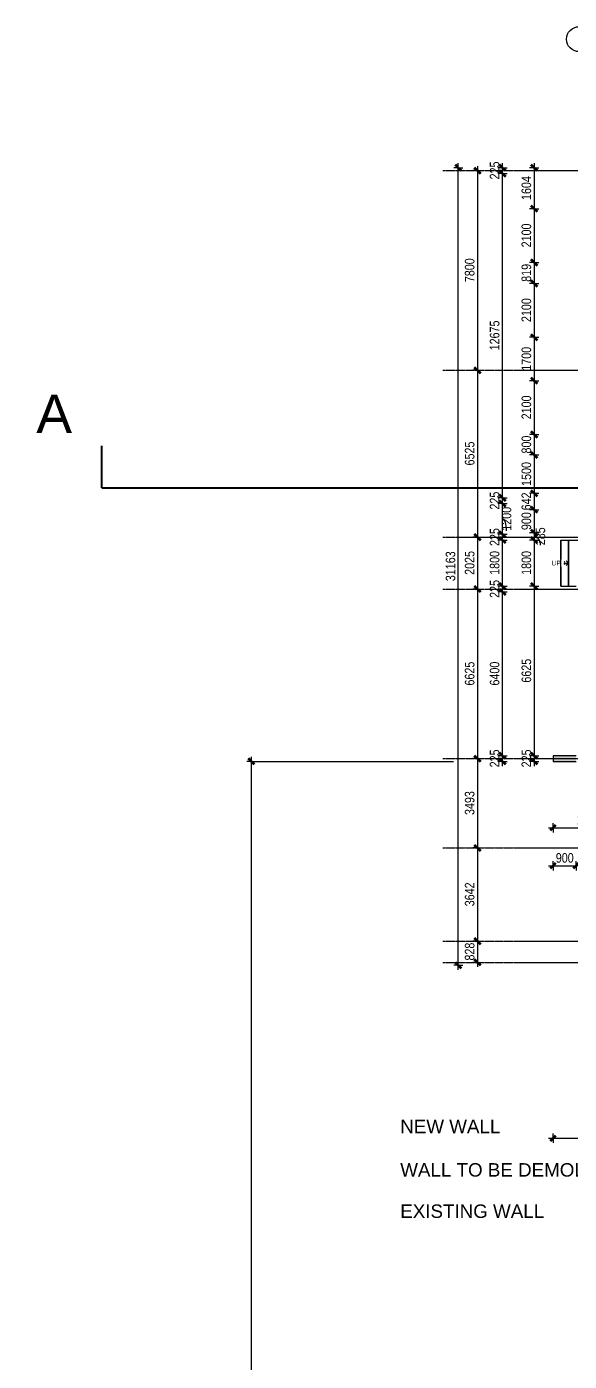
# Model space of a CAD drawing. Header units: millimetres. Extents: x -35190 to 411743, y -233114 to 23872.
# Drawn here: x -32299 to -11092, y -32306 to 19846 of the extents above; entities that cross this region are included whole.
import ezdxf

# ---------------------------------------------------------------- set-up
doc = ezdxf.new("R2010")
doc.units = ezdxf.units.MM
doc.linetypes.add('Grid Line', pattern=[22.225, 12.7, -3.175, 3.175, -3.175])
doc.linetypes.add('Overhead', pattern=[3.96875, 2.38125, -1.5875])
for name, color, linetype, lineweight in [('A-ANNO-DIMS', 211, 'Continuous', 9), ('A-ANNO-DIMS-75', 211, 'Continuous', 9), ('A-DETL-GENF', 92, 'Continuous', 18), ('A-DETL-THIN', 151, 'Continuous', 18), ('G-ANNO-TEXT', 231, 'Continuous', 9), ('S-GRID', 1, 'Continuous', 9), ('S-GRID-IDEN', 1, 'Continuous', 9), ('S-STRS', 31, 'Continuous', 18), ('S-STRS-ANNO', 31, 'Continuous', 18), ('S-STRS-IDEN', 31, 'Continuous', 18)]:
    doc.layers.add(name, color=color, linetype=linetype, lineweight=lineweight)
doc.styles.add('Arial', font='arial.ttf', dxfattribs={"height": 187.5})
doc.styles.add('Arial_1', font='arial.ttf', dxfattribs={"height": 150})
doc.styles.add('Arial_3', font='arial.ttf', dxfattribs={"width": 0.8, "height": 375})
doc.styles.add('Arial_4', font='arial.ttf', dxfattribs={"height": 1500})
doc.styles.add('Arial_6', font='arial.ttf', dxfattribs={"height": 525})
doc.dimstyles.new('main_4_5mm', dxfattribs={"dimscale": 304.8, "dimtxt": 382.597275, "dimasz": 0.738189, "dimexe": 0.590551, "dimexo": 0.0625, "dimgap": 0.024606, "dimtad": 1, "dimdec": 0, "dimzin": 0, "dimdsep": 46, "dimtxsty": 'Arial_3', "dimblk1": 'OBLIQUE', "dimblk2": 'OBLIQUE', "dimsah": 1, "dimcen": 0.09, "dimdle": 0.590551, "dimazin": 0, "dimtfac": 1, "dimtdec": 4, "dimtix": 1, "dimtmove": 0, "dimatfit": 3, "dimfxl": 0.590551, "dimfxlon": 1, "dimtvp": 1, "dimtolj": 1, "dimtzin": 0, "dimarcsym": 2})
doc.dimstyles.new('main_4_5mm_1', dxfattribs={"dimscale": 304.8, "dimtxt": 382.597275, "dimasz": 0.738189, "dimexe": 0.590551, "dimexo": 0.0625, "dimgap": 0.024606, "dimtad": 1, "dimdec": 0, "dimzin": 0, "dimdsep": 46, "dimtxsty": 'Arial_3', "dimblk1": 'OBLIQUE', "dimblk2": 'OBLIQUE', "dimsah": 1, "dimcen": 0.09, "dimdle": 0.590551, "dimazin": 0, "dimtfac": 1, "dimtdec": 4, "dimtix": 1, "dimtmove": 1, "dimatfit": 3, "dimfxl": 0.590551, "dimfxlon": 1, "dimtvp": 1, "dimtolj": 1, "dimtzin": 0, "dimarcsym": 2})
doc.dimstyles.new('main_4_5mm_2', dxfattribs={"dimscale": 304.8, "dimtxt": 382.597275, "dimasz": 0.738189, "dimexe": 0.590551, "dimexo": 0.0625, "dimgap": 0.024606, "dimtad": 1, "dimdec": 0, "dimzin": 0, "dimdsep": 46, "dimtxsty": 'Arial_3', "dimblk1": 'OBLIQUE', "dimblk2": 'OBLIQUE', "dimsah": 1, "dimcen": 0.09, "dimdle": 0.590551, "dimazin": 0, "dimtfac": 1, "dimtdec": 4, "dimtix": 1, "dimtmove": 0, "dimatfit": 3, "dimfxl": 0.590551, "dimfxlon": 1, "dimtvp": 1, "dimtolj": 1, "dimtzin": 0, "dimarcsym": 2})

# ---------------------------------------------------------------- blocks, each defined once
blk = doc.blocks.new('Grid - M_Grid Head - Circle-24584-GROUND FLOOR')
at = {"layer": 'S-GRID-IDEN'}
blk.add_circle((0, 0), 6.5, dxfattribs=at)
blk = doc.blocks.new('DIMBLOCK1-GROUND FLOOR')
at = {"layer": 'A-ANNO-DIMS-75', "transparency": 16777216}
for p, q in [((-23518, -8865), (-23698, -8865)), ((-23518, -65605), (-23518, -8685)), ((-23518, -8865), (-15619, -8865)), ((-23518, -65425), (-23698, -65425)), ((-23518, -65425), (-23338, -65425))]:
    blk.add_line(p, q, dxfattribs=at)
at = {"layer": 'A-ANNO-DIMS-75', "lineweight": 35, "transparency": 16777216}
for p, q in [((-23518, -8865), (-23631, -8753)), ((-23518, -8865), (-23406, -8978)), ((-23518, -65425), (-23631, -65313)), ((-23518, -65425), (-23406, -65538))]:
    blk.add_line(p, q, dxfattribs=at)
at = {"layer": 'A-ANNO-DIMS-75', "color": 0, "transparency": 16777216, "insert": (-24012, -37719), "char_height": 375, "width": 1377.35, "attachment_point": 1, "rotation": 90, "line_spacing_factor": 0.941778, "style": 'Arial_3'}
blk.add_mtext('56560', dxfattribs=at)
blk = doc.blocks.new('_Oblique')
at = {"color": 0, "linetype": 'ByBlock', "lineweight": -2}
blk.add_line((-0.5, -0.5), (0.5, 0.5), dxfattribs=at)
blk = doc.blocks.new('DIMBLOCK317-GROUND FLOOR')
at = {"layer": 'A-ANNO-DIMS-75', "transparency": 16777216}
for p, q in [((-12464, 14335), (-12644, 14335)), ((-12464, 14515), (-12464, 12731)), ((-12464, 14335), (-12284, 14335)), ((-12464, 12731), (-12644, 12731)), ((-12464, 12731), (-12284, 12731))]:
    blk.add_line(p, q, dxfattribs=at)
at = {"layer": 'A-ANNO-DIMS-75', "lineweight": 35, "transparency": 16777216}
for p, q in [((-12464, 14335), (-12577, 14447)), ((-12464, 14335), (-12352, 14222)), ((-12464, 12731), (-12577, 12843)), ((-12464, 12731), (-12352, 12618))]:
    blk.add_line(p, q, dxfattribs=at)
at = {"layer": 'A-ANNO-DIMS-75', "color": 0, "transparency": 16777216, "insert": (-12959, 13074), "char_height": 375, "width": 1101.88, "attachment_point": 1, "rotation": 90, "line_spacing_factor": 0.941778, "style": 'Arial_3'}
blk.add_mtext('1604', dxfattribs=at)
blk = doc.blocks.new('DIMBLOCK318-GROUND FLOOR')
at = {"layer": 'A-ANNO-DIMS-75', "transparency": 16777216}
for p, q in [((-12464, 12731), (-12644, 12731)), ((-12464, 12731), (-12464, 10631)), ((-12464, 12731), (-12284, 12731)), ((-12464, 10631), (-12644, 10631)), ((-12464, 10631), (-12284, 10631))]:
    blk.add_line(p, q, dxfattribs=at)
at = {"layer": 'A-ANNO-DIMS-75', "lineweight": 35, "transparency": 16777216}
for p, q in [((-12464, 12731), (-12577, 12843)), ((-12464, 12731), (-12352, 12618)), ((-12464, 10631), (-12577, 10743)), ((-12464, 10631), (-12352, 10518))]:
    blk.add_line(p, q, dxfattribs=at)
at = {"layer": 'A-ANNO-DIMS-75', "color": 0, "transparency": 16777216, "insert": (-12959, 11222), "char_height": 375, "width": 1101.88, "attachment_point": 1, "rotation": 90, "line_spacing_factor": 0.941778, "style": 'Arial_3'}
blk.add_mtext('2100', dxfattribs=at)
blk = doc.blocks.new('DIMBLOCK319-GROUND FLOOR')
at = {"layer": 'A-ANNO-DIMS-75', "transparency": 16777216}
for p, q in [((-12464, 10631), (-12644, 10631)), ((-12464, 10631), (-12464, 9812)), ((-12464, 10631), (-12284, 10631)), ((-12464, 9812), (-12644, 9812)), ((-12464, 9812), (-12284, 9812))]:
    blk.add_line(p, q, dxfattribs=at)
at = {"layer": 'A-ANNO-DIMS-75', "lineweight": 35, "transparency": 16777216}
for p, q in [((-12464, 10631), (-12577, 10743)), ((-12464, 10631), (-12352, 10518)), ((-12464, 9812), (-12577, 9924)), ((-12464, 9812), (-12352, 9699))]:
    blk.add_line(p, q, dxfattribs=at)
at = {"layer": 'A-ANNO-DIMS-75', "color": 0, "transparency": 16777216, "insert": (-12959, 9877), "char_height": 375, "width": 826.41, "attachment_point": 1, "rotation": 90, "line_spacing_factor": 0.941778, "style": 'Arial_3'}
blk.add_mtext('819', dxfattribs=at)
blk = doc.blocks.new('DIMBLOCK320-GROUND FLOOR')
at = {"layer": 'A-ANNO-DIMS-75', "lineweight": 35, "transparency": 16777216}
for p, q in [((-12464, 9812), (-12577, 9924)), ((-12464, 9812), (-12352, 9699)), ((-12464, 7712), (-12577, 7824)), ((-12464, 7712), (-12352, 7599))]:
    blk.add_line(p, q, dxfattribs=at)
at = {"layer": 'A-ANNO-DIMS-75', "transparency": 16777216}
for p, q in [((-12464, 9812), (-12644, 9812)), ((-12464, 9812), (-12464, 7712)), ((-12464, 9812), (-12284, 9812)), ((-12464, 7712), (-12644, 7712)), ((-12464, 7712), (-12284, 7712))]:
    blk.add_line(p, q, dxfattribs=at)
at = {"layer": 'A-ANNO-DIMS-75', "color": 0, "transparency": 16777216, "insert": (-12959, 8303), "char_height": 375, "width": 1101.88, "attachment_point": 1, "rotation": 90, "line_spacing_factor": 0.941778, "style": 'Arial_3'}
blk.add_mtext('2100', dxfattribs=at)
blk = doc.blocks.new('DIMBLOCK321-GROUND FLOOR')
at = {"layer": 'A-ANNO-DIMS-75', "lineweight": 35, "transparency": 16777216}
for p, q in [((-12464, 7712), (-12577, 7824)), ((-12464, 7712), (-12352, 7599)), ((-12464, 6012), (-12577, 6124)), ((-12464, 6012), (-12352, 5899))]:
    blk.add_line(p, q, dxfattribs=at)
at = {"layer": 'A-ANNO-DIMS-75', "transparency": 16777216}
for p, q in [((-12464, 7712), (-12644, 7712)), ((-12464, 7712), (-12464, 6012)), ((-12464, 7712), (-12284, 7712)), ((-12464, 6012), (-12644, 6012)), ((-12464, 6012), (-12284, 6012))]:
    blk.add_line(p, q, dxfattribs=at)
at = {"layer": 'A-ANNO-DIMS-75', "color": 0, "transparency": 16777216, "insert": (-12959, 6403), "char_height": 375, "width": 1101.88, "attachment_point": 1, "rotation": 90, "line_spacing_factor": 0.941778, "style": 'Arial_3'}
blk.add_mtext('1700', dxfattribs=at)
blk = doc.blocks.new('DIMBLOCK322-GROUND FLOOR')
at = {"layer": 'A-ANNO-DIMS-75', "transparency": 16777216}
for p, q in [((-12464, 6012), (-12644, 6012)), ((-12464, 6012), (-12464, 3912)), ((-12464, 6012), (-12284, 6012)), ((-12464, 3912), (-12644, 3912)), ((-12464, 3912), (-12284, 3912))]:
    blk.add_line(p, q, dxfattribs=at)
at = {"layer": 'A-ANNO-DIMS-75', "lineweight": 35, "transparency": 16777216}
for p, q in [((-12464, 6012), (-12577, 6124)), ((-12464, 6012), (-12352, 5899)), ((-12464, 3912), (-12577, 4024)), ((-12464, 3912), (-12352, 3799))]:
    blk.add_line(p, q, dxfattribs=at)
at = {"layer": 'A-ANNO-DIMS-75', "color": 0, "transparency": 16777216, "insert": (-12959, 4503), "char_height": 375, "width": 1101.88, "attachment_point": 1, "rotation": 90, "line_spacing_factor": 0.941778, "style": 'Arial_3'}
blk.add_mtext('2100', dxfattribs=at)
blk = doc.blocks.new('DIMBLOCK323-GROUND FLOOR')
at = {"layer": 'A-ANNO-DIMS-75', "transparency": 16777216}
for p, q in [((-12464, 3912), (-12644, 3912)), ((-12464, 3912), (-12464, 3112)), ((-12464, 3912), (-12284, 3912)), ((-12464, 3112), (-12644, 3112)), ((-12464, 3112), (-12284, 3112))]:
    blk.add_line(p, q, dxfattribs=at)
at = {"layer": 'A-ANNO-DIMS-75', "lineweight": 35, "transparency": 16777216}
for p, q in [((-12464, 3912), (-12577, 4024)), ((-12464, 3912), (-12352, 3799)), ((-12464, 3112), (-12577, 3224)), ((-12464, 3112), (-12352, 2999))]:
    blk.add_line(p, q, dxfattribs=at)
at = {"layer": 'A-ANNO-DIMS-75', "color": 0, "transparency": 16777216, "insert": (-12959, 3167), "char_height": 375, "width": 826.41, "attachment_point": 1, "rotation": 90, "line_spacing_factor": 0.941778, "style": 'Arial_3'}
blk.add_mtext('800', dxfattribs=at)
blk = doc.blocks.new('DIMBLOCK324-GROUND FLOOR')
at = {"layer": 'A-ANNO-DIMS-75', "lineweight": 35, "transparency": 16777216}
for p, q in [((-12464, 3112), (-12577, 3224)), ((-12464, 3112), (-12352, 2999)), ((-12464, 1612), (-12577, 1724)), ((-12464, 1612), (-12352, 1499))]:
    blk.add_line(p, q, dxfattribs=at)
at = {"layer": 'A-ANNO-DIMS-75', "transparency": 16777216}
for p, q in [((-12464, 3112), (-12644, 3112)), ((-12464, 3112), (-12464, 1612)), ((-12464, 3112), (-12284, 3112)), ((-12464, 1612), (-12644, 1612)), ((-12464, 1612), (-12284, 1612))]:
    blk.add_line(p, q, dxfattribs=at)
at = {"layer": 'A-ANNO-DIMS-75', "color": 0, "transparency": 16777216, "insert": (-12959, 1903), "char_height": 375, "width": 1101.88, "attachment_point": 1, "rotation": 90, "line_spacing_factor": 0.941778, "style": 'Arial_3'}
blk.add_mtext('1500', dxfattribs=at)
blk = doc.blocks.new('DIMBLOCK325-GROUND FLOOR')
at = {"layer": 'A-ANNO-DIMS-75', "transparency": 16777216}
for p, q in [((-12464, 1612), (-12644, 1612)), ((-12464, 1612), (-12464, 970)), ((-12464, 1612), (-12284, 1612)), ((-12464, 970), (-12644, 970)), ((-12464, 970), (-12284, 970))]:
    blk.add_line(p, q, dxfattribs=at)
at = {"layer": 'A-ANNO-DIMS-75', "lineweight": 35, "transparency": 16777216}
for p, q in [((-12464, 1612), (-12577, 1724)), ((-12464, 1612), (-12352, 1499)), ((-12464, 970), (-12577, 1082)), ((-12464, 970), (-12352, 857))]:
    blk.add_line(p, q, dxfattribs=at)
at = {"layer": 'A-ANNO-DIMS-75', "color": 0, "transparency": 16777216, "insert": (-12959, 946), "char_height": 375, "width": 826.41, "attachment_point": 1, "rotation": 90, "line_spacing_factor": 0.941778, "style": 'Arial_3'}
blk.add_mtext('642', dxfattribs=at)
blk = doc.blocks.new('DIMBLOCK326-GROUND FLOOR')
at = {"layer": 'A-ANNO-DIMS-75', "lineweight": 35, "transparency": 16777216}
for p, q in [((-12464, 970), (-12577, 1082)), ((-12464, 970), (-12352, 857)), ((-12464, 70), (-12577, 182)), ((-12464, 70), (-12352, -43))]:
    blk.add_line(p, q, dxfattribs=at)
at = {"layer": 'A-ANNO-DIMS-75', "transparency": 16777216}
for p, q in [((-12464, 970), (-12644, 970)), ((-12464, 970), (-12464, 70)), ((-12464, 970), (-12284, 970)), ((-12464, 70), (-12644, 70)), ((-12464, 70), (-12284, 70))]:
    blk.add_line(p, q, dxfattribs=at)
at = {"layer": 'A-ANNO-DIMS-75', "color": 0, "transparency": 16777216, "insert": (-12959, 175), "char_height": 375, "width": 826.41, "attachment_point": 1, "rotation": 90, "line_spacing_factor": 0.941778, "style": 'Arial_3'}
blk.add_mtext('900', dxfattribs=at)
blk = doc.blocks.new('DIMBLOCK327-GROUND FLOOR')
at = {"layer": 'A-ANNO-DIMS-75', "transparency": 16777216}
for p, q in [((-12464, 70), (-12644, 70)), ((-12464, 70), (-12464, -215)), ((-12464, 70), (-12284, 70)), ((-12464, -215), (-12644, -215)), ((-12464, -215), (-12284, -215))]:
    blk.add_line(p, q, dxfattribs=at)
at = {"layer": 'A-ANNO-DIMS-75', "lineweight": 35, "transparency": 16777216}
for p, q in [((-12464, 70), (-12577, 182)), ((-12464, 70), (-12352, -43)), ((-12464, -215), (-12577, -103)), ((-12464, -215), (-12352, -328))]:
    blk.add_line(p, q, dxfattribs=at)
at = {"layer": 'A-ANNO-DIMS-75', "transparency": 16777216}
blk.add_ellipse((-12464, -417), major_axis=(0, 344), ratio=0.714216, start_param=4.712389, end_param=6.283185, dxfattribs=at)
at = {"layer": 'A-ANNO-DIMS-75', "color": 0, "transparency": 16777216, "insert": (-12411, -417), "char_height": 375, "width": 826.41, "attachment_point": 1, "rotation": 90, "line_spacing_factor": 0.941778, "style": 'Arial_3'}
blk.add_mtext('285', dxfattribs=at)
blk = doc.blocks.new('DIMBLOCK328-GROUND FLOOR')
at = {"layer": 'A-ANNO-DIMS-75', "transparency": 16777216}
for p, q in [((-12464, -215), (-12644, -215)), ((-12464, -215), (-12464, -2015)), ((-12464, -215), (-12284, -215)), ((-12464, -2015), (-12644, -2015)), ((-12464, -2015), (-12284, -2015))]:
    blk.add_line(p, q, dxfattribs=at)
at = {"layer": 'A-ANNO-DIMS-75', "lineweight": 35, "transparency": 16777216}
for p, q in [((-12464, -215), (-12577, -103)), ((-12464, -215), (-12352, -328)), ((-12464, -2015), (-12577, -1903)), ((-12464, -2015), (-12352, -2128))]:
    blk.add_line(p, q, dxfattribs=at)
at = {"layer": 'A-ANNO-DIMS-75', "color": 0, "transparency": 16777216, "insert": (-12959, -1574), "char_height": 375, "width": 1101.88, "attachment_point": 1, "rotation": 90, "line_spacing_factor": 0.941778, "style": 'Arial_3'}
blk.add_mtext('1800', dxfattribs=at)
blk = doc.blocks.new('DIMBLOCK329-GROUND FLOOR')
at = {"layer": 'A-ANNO-DIMS-75', "transparency": 16777216}
for p, q in [((-12464, -2015), (-12644, -2015)), ((-12464, -2015), (-12464, -8640)), ((-12464, -2015), (-12284, -2015)), ((-12464, -8640), (-12644, -8640)), ((-12464, -8640), (-12284, -8640))]:
    blk.add_line(p, q, dxfattribs=at)
at = {"layer": 'A-ANNO-DIMS-75', "lineweight": 35, "transparency": 16777216}
for p, q in [((-12464, -2015), (-12577, -1903)), ((-12464, -2015), (-12352, -2128)), ((-12464, -8640), (-12577, -8528)), ((-12464, -8640), (-12352, -8753))]:
    blk.add_line(p, q, dxfattribs=at)
at = {"layer": 'A-ANNO-DIMS-75', "color": 0, "transparency": 16777216, "insert": (-12959, -5787), "char_height": 375, "width": 1101.88, "attachment_point": 1, "rotation": 90, "line_spacing_factor": 0.941778, "style": 'Arial_3'}
blk.add_mtext('6625', dxfattribs=at)
blk = doc.blocks.new('DIMBLOCK330-GROUND FLOOR')
at = {"layer": 'A-ANNO-DIMS-75', "transparency": 16777216}
for p, q in [((-12464, -8640), (-12644, -8640)), ((-12464, -8865), (-12644, -8865)), ((-12464, -8640), (-12464, -9045)), ((-12464, -8640), (-12284, -8640)), ((-12464, -8865), (-12284, -8865))]:
    blk.add_line(p, q, dxfattribs=at)
at = {"layer": 'A-ANNO-DIMS-75', "lineweight": 35, "transparency": 16777216}
for p, q in [((-12464, -8640), (-12577, -8528)), ((-12464, -8865), (-12577, -8753)), ((-12464, -8640), (-12352, -8753)), ((-12464, -8865), (-12352, -8978))]:
    blk.add_line(p, q, dxfattribs=at)
at = {"layer": 'A-ANNO-DIMS-75', "color": 0, "transparency": 16777216, "insert": (-12959, -9097), "char_height": 375, "width": 826.41, "attachment_point": 1, "rotation": 90, "line_spacing_factor": 0.941778, "style": 'Arial_3'}
blk.add_mtext('225', dxfattribs=at)
blk = doc.blocks.new('DIMBLOCK331-GROUND FLOOR')
at = {"layer": 'A-ANNO-DIMS-75', "transparency": 16777216}
for p, q in [((-13705, -8640), (-13885, -8640)), ((-13705, -8865), (-13885, -8865)), ((-13705, -9045), (-13705, -8640)), ((-13705, -8640), (-13525, -8640)), ((-13705, -8865), (-13525, -8865))]:
    blk.add_line(p, q, dxfattribs=at)
at = {"layer": 'A-ANNO-DIMS-75', "lineweight": 35, "transparency": 16777216}
for p, q in [((-13705, -8640), (-13817, -8528)), ((-13705, -8865), (-13817, -8753)), ((-13705, -8640), (-13592, -8753)), ((-13705, -8865), (-13592, -8978))]:
    blk.add_line(p, q, dxfattribs=at)
at = {"layer": 'A-ANNO-DIMS-75', "color": 0, "transparency": 16777216, "insert": (-14199, -9097), "char_height": 375, "width": 826.41, "attachment_point": 1, "rotation": 90, "line_spacing_factor": 0.941778, "style": 'Arial_3'}
blk.add_mtext('225', dxfattribs=at)
blk = doc.blocks.new('DIMBLOCK332-GROUND FLOOR')
at = {"layer": 'A-ANNO-DIMS-75', "transparency": 16777216}
for p, q in [((-13705, -2240), (-13885, -2240)), ((-13705, -8640), (-13705, -2240)), ((-13705, -2240), (-13525, -2240)), ((-13705, -8640), (-13885, -8640)), ((-13705, -8640), (-13525, -8640))]:
    blk.add_line(p, q, dxfattribs=at)
at = {"layer": 'A-ANNO-DIMS-75', "lineweight": 35, "transparency": 16777216}
for p, q in [((-13705, -2240), (-13817, -2128)), ((-13705, -2240), (-13592, -2353)), ((-13705, -8640), (-13817, -8528)), ((-13705, -8640), (-13592, -8753))]:
    blk.add_line(p, q, dxfattribs=at)
at = {"layer": 'A-ANNO-DIMS-75', "color": 0, "transparency": 16777216, "insert": (-14199, -5899), "char_height": 375, "width": 1101.88, "attachment_point": 1, "rotation": 90, "line_spacing_factor": 0.941778, "style": 'Arial_3'}
blk.add_mtext('6400', dxfattribs=at)
blk = doc.blocks.new('DIMBLOCK333-GROUND FLOOR')
at = {"layer": 'A-ANNO-DIMS-75', "transparency": 16777216}
for p, q in [((-13705, -2015), (-13885, -2015)), ((-13705, -2240), (-13705, -2015)), ((-13705, -2015), (-13525, -2015)), ((-13705, -2240), (-13885, -2240)), ((-13705, -2240), (-13525, -2240))]:
    blk.add_line(p, q, dxfattribs=at)
at = {"layer": 'A-ANNO-DIMS-75', "lineweight": 35, "transparency": 16777216}
for p, q in [((-13705, -2015), (-13817, -1903)), ((-13705, -2015), (-13592, -2128)), ((-13705, -2240), (-13817, -2128)), ((-13705, -2240), (-13592, -2353))]:
    blk.add_line(p, q, dxfattribs=at)
at = {"layer": 'A-ANNO-DIMS-75', "color": 0, "transparency": 16777216, "insert": (-14199, -2472), "char_height": 375, "width": 826.41, "attachment_point": 1, "rotation": 90, "line_spacing_factor": 0.941778, "style": 'Arial_3'}
blk.add_mtext('225', dxfattribs=at)
blk = doc.blocks.new('DIMBLOCK334-GROUND FLOOR')
at = {"layer": 'A-ANNO-DIMS-75', "transparency": 16777216}
for p, q in [((-13705, -215), (-13885, -215)), ((-13705, -2015), (-13705, -215)), ((-13705, -215), (-13525, -215)), ((-13705, -2015), (-13885, -2015)), ((-13705, -2015), (-13525, -2015))]:
    blk.add_line(p, q, dxfattribs=at)
at = {"layer": 'A-ANNO-DIMS-75', "lineweight": 35, "transparency": 16777216}
for p, q in [((-13705, -215), (-13817, -103)), ((-13705, -215), (-13592, -328)), ((-13705, -2015), (-13817, -1903)), ((-13705, -2015), (-13592, -2128))]:
    blk.add_line(p, q, dxfattribs=at)
at = {"layer": 'A-ANNO-DIMS-75', "color": 0, "transparency": 16777216, "insert": (-14199, -1574), "char_height": 375, "width": 1101.88, "attachment_point": 1, "rotation": 90, "line_spacing_factor": 0.941778, "style": 'Arial_3'}
blk.add_mtext('1800', dxfattribs=at)
blk = doc.blocks.new('DIMBLOCK335-GROUND FLOOR')
at = {"layer": 'A-ANNO-DIMS-75', "transparency": 16777216}
for p, q in [((-13705, 10), (-13885, 10)), ((-13705, -215), (-13705, 10)), ((-13705, 10), (-13525, 10)), ((-13705, -215), (-13885, -215)), ((-13705, -215), (-13525, -215))]:
    blk.add_line(p, q, dxfattribs=at)
at = {"layer": 'A-ANNO-DIMS-75', "lineweight": 35, "transparency": 16777216}
for p, q in [((-13705, 10), (-13817, 122)), ((-13705, 10), (-13592, -103)), ((-13705, -215), (-13817, -103)), ((-13705, -215), (-13592, -328))]:
    blk.add_line(p, q, dxfattribs=at)
at = {"layer": 'A-ANNO-DIMS-75', "color": 0, "transparency": 16777216, "insert": (-14199, -447), "char_height": 375, "width": 826.41, "attachment_point": 1, "rotation": 90, "line_spacing_factor": 0.941778, "style": 'Arial_3'}
blk.add_mtext('225', dxfattribs=at)
blk = doc.blocks.new('DIMBLOCK336-GROUND FLOOR')
at = {"layer": 'A-ANNO-DIMS-75', "transparency": 16777216}
for p, q in [((-13705, 1210), (-13885, 1210)), ((-13705, 10), (-13705, 1210)), ((-13705, 1210), (-13525, 1210)), ((-13705, 10), (-13885, 10)), ((-13705, 10), (-13525, 10))]:
    blk.add_line(p, q, dxfattribs=at)
at = {"layer": 'A-ANNO-DIMS-75', "lineweight": 35, "transparency": 16777216}
for p, q in [((-13705, 1210), (-13817, 1322)), ((-13705, 1210), (-13592, 1097)), ((-13705, 10), (-13817, 122)), ((-13705, 10), (-13592, -103))]:
    blk.add_line(p, q, dxfattribs=at)
at = {"layer": 'A-ANNO-DIMS-75', "transparency": 16777216}
blk.add_ellipse((-13705, 151), major_axis=(0, 459), ratio=0.3532, start_param=4.712389, end_param=6.283185, dxfattribs=at)
at = {"layer": 'A-ANNO-DIMS-75', "color": 0, "transparency": 16777216, "insert": (-13735, 151), "char_height": 375, "width": 1101.88, "attachment_point": 1, "rotation": 90, "line_spacing_factor": 0.941778, "style": 'Arial_3'}
blk.add_mtext('1200', dxfattribs=at)
blk = doc.blocks.new('DIMBLOCK337-GROUND FLOOR')
at = {"layer": 'A-ANNO-DIMS-75', "transparency": 16777216}
for p, q in [((-13705, 1435), (-13885, 1435)), ((-13705, 1210), (-13885, 1210)), ((-13705, 1210), (-13705, 1435)), ((-13705, 1435), (-13525, 1435)), ((-13705, 1210), (-13525, 1210))]:
    blk.add_line(p, q, dxfattribs=at)
at = {"layer": 'A-ANNO-DIMS-75', "lineweight": 35, "transparency": 16777216}
for p, q in [((-13705, 1435), (-13817, 1547)), ((-13705, 1210), (-13817, 1322)), ((-13705, 1435), (-13592, 1322)), ((-13705, 1210), (-13592, 1097))]:
    blk.add_line(p, q, dxfattribs=at)
at = {"layer": 'A-ANNO-DIMS-75', "color": 0, "transparency": 16777216, "insert": (-14199, 978), "char_height": 375, "width": 826.41, "attachment_point": 1, "rotation": 90, "line_spacing_factor": 0.941778, "style": 'Arial_3'}
blk.add_mtext('225', dxfattribs=at)
blk = doc.blocks.new('DIMBLOCK338-GROUND FLOOR')
at = {"layer": 'A-ANNO-DIMS-75', "transparency": 16777216}
for p, q in [((-13705, 14110), (-13885, 14110)), ((-13705, 1435), (-13705, 14110)), ((-13705, 14110), (-13525, 14110)), ((-13705, 1435), (-13885, 1435)), ((-13705, 1435), (-13525, 1435))]:
    blk.add_line(p, q, dxfattribs=at)
at = {"layer": 'A-ANNO-DIMS-75', "lineweight": 35, "transparency": 16777216}
for p, q in [((-13705, 14110), (-13817, 14222)), ((-13705, 14110), (-13592, 13997)), ((-13705, 1435), (-13817, 1547)), ((-13705, 1435), (-13592, 1322))]:
    blk.add_line(p, q, dxfattribs=at)
at = {"layer": 'A-ANNO-DIMS-75', "color": 0, "transparency": 16777216, "insert": (-14199, 7198), "char_height": 375, "width": 1377.35, "attachment_point": 1, "rotation": 90, "line_spacing_factor": 0.941778, "style": 'Arial_3'}
blk.add_mtext('12675', dxfattribs=at)
blk = doc.blocks.new('DIMBLOCK339-GROUND FLOOR')
at = {"layer": 'A-ANNO-DIMS-75', "transparency": 16777216}
for p, q in [((-13705, 14335), (-13885, 14335)), ((-13705, 14110), (-13885, 14110)), ((-13705, 14110), (-13705, 14515)), ((-13705, 14335), (-13525, 14335)), ((-13705, 14110), (-13525, 14110))]:
    blk.add_line(p, q, dxfattribs=at)
at = {"layer": 'A-ANNO-DIMS-75', "lineweight": 35, "transparency": 16777216}
for p, q in [((-13705, 14335), (-13817, 14447)), ((-13705, 14110), (-13817, 14222)), ((-13705, 14335), (-13592, 14222)), ((-13705, 14110), (-13592, 13997))]:
    blk.add_line(p, q, dxfattribs=at)
at = {"layer": 'A-ANNO-DIMS-75', "color": 0, "transparency": 16777216, "insert": (-14199, 13878), "char_height": 375, "width": 826.41, "attachment_point": 1, "rotation": 90, "line_spacing_factor": 0.941778, "style": 'Arial_3'}
blk.add_mtext('225', dxfattribs=at)
blk = doc.blocks.new('DIMBLOCK340-GROUND FLOOR')
at = {"layer": 'A-ANNO-DIMS-75', "transparency": 16777216}
for p, q in [((-14681, 14222), (-14861, 14222)), ((-14681, 14402), (-14681, 6422)), ((-14681, 14222), (-14501, 14222)), ((-14681, 6422), (-14861, 6422)), ((-14681, 6422), (-14501, 6422))]:
    blk.add_line(p, q, dxfattribs=at)
at = {"layer": 'A-ANNO-DIMS-75', "lineweight": 35, "transparency": 16777216}
for p, q in [((-14681, 14222), (-14793, 14335)), ((-14681, 14222), (-14568, 14110)), ((-14681, 6422), (-14793, 6535)), ((-14681, 6422), (-14568, 6310))]:
    blk.add_line(p, q, dxfattribs=at)
at = {"layer": 'A-ANNO-DIMS-75', "color": 0, "transparency": 16777216, "insert": (-15175, 9863), "char_height": 375, "width": 1101.88, "attachment_point": 1, "rotation": 90, "line_spacing_factor": 0.941778, "style": 'Arial_3'}
blk.add_mtext('7800', dxfattribs=at)
blk = doc.blocks.new('DIMBLOCK341-GROUND FLOOR')
at = {"layer": 'A-ANNO-DIMS-75', "transparency": 16777216}
for p, q in [((-14681, 6422), (-14861, 6422)), ((-14681, 6422), (-14681, -103)), ((-14681, 6422), (-14501, 6422)), ((-14681, -103), (-14861, -103)), ((-14681, -103), (-14501, -103))]:
    blk.add_line(p, q, dxfattribs=at)
at = {"layer": 'A-ANNO-DIMS-75', "lineweight": 35, "transparency": 16777216}
for p, q in [((-14681, 6422), (-14793, 6535)), ((-14681, 6422), (-14568, 6310)), ((-14681, -103), (-14793, 10)), ((-14681, -103), (-14568, -215))]:
    blk.add_line(p, q, dxfattribs=at)
at = {"layer": 'A-ANNO-DIMS-75', "color": 0, "transparency": 16777216, "insert": (-15175, 2701), "char_height": 375, "width": 1101.88, "attachment_point": 1, "rotation": 90, "line_spacing_factor": 0.941778, "style": 'Arial_3'}
blk.add_mtext('6525', dxfattribs=at)
blk = doc.blocks.new('DIMBLOCK342-GROUND FLOOR')
at = {"layer": 'A-ANNO-DIMS-75', "lineweight": 35, "transparency": 16777216}
for p, q in [((-14681, -103), (-14793, 10)), ((-14681, -103), (-14568, -215)), ((-14681, -2128), (-14793, -2015)), ((-14681, -2128), (-14568, -2240))]:
    blk.add_line(p, q, dxfattribs=at)
at = {"layer": 'A-ANNO-DIMS-75', "transparency": 16777216}
for p, q in [((-14681, -103), (-14861, -103)), ((-14681, -103), (-14681, -2128)), ((-14681, -103), (-14501, -103)), ((-14681, -2128), (-14861, -2128)), ((-14681, -2128), (-14501, -2128))]:
    blk.add_line(p, q, dxfattribs=at)
at = {"layer": 'A-ANNO-DIMS-75', "color": 0, "transparency": 16777216, "insert": (-15175, -1574), "char_height": 375, "width": 1101.88, "attachment_point": 1, "rotation": 90, "line_spacing_factor": 0.941778, "style": 'Arial_3'}
blk.add_mtext('2025', dxfattribs=at)
blk = doc.blocks.new('DIMBLOCK343-GROUND FLOOR')
at = {"layer": 'A-ANNO-DIMS-75', "lineweight": 35, "transparency": 16777216}
for p, q in [((-14681, -2128), (-14793, -2015)), ((-14681, -2128), (-14568, -2240)), ((-14681, -8753), (-14793, -8640)), ((-14681, -8753), (-14568, -8865))]:
    blk.add_line(p, q, dxfattribs=at)
at = {"layer": 'A-ANNO-DIMS-75', "transparency": 16777216}
for p, q in [((-14681, -2128), (-14861, -2128)), ((-14681, -2128), (-14681, -8753)), ((-14681, -2128), (-14501, -2128)), ((-14681, -8753), (-14861, -8753)), ((-14681, -8753), (-14501, -8753))]:
    blk.add_line(p, q, dxfattribs=at)
at = {"layer": 'A-ANNO-DIMS-75', "color": 0, "transparency": 16777216, "insert": (-15175, -5899), "char_height": 375, "width": 1101.88, "attachment_point": 1, "rotation": 90, "line_spacing_factor": 0.941778, "style": 'Arial_3'}
blk.add_mtext('6625', dxfattribs=at)
blk = doc.blocks.new('DIMBLOCK344-GROUND FLOOR')
at = {"layer": 'A-ANNO-DIMS-75', "transparency": 16777216}
for p, q in [((-14681, -8753), (-14861, -8753)), ((-14681, -8753), (-14681, -12246)), ((-14681, -8753), (-14501, -8753)), ((-14681, -12246), (-14861, -12246)), ((-14681, -12246), (-14501, -12246))]:
    blk.add_line(p, q, dxfattribs=at)
at = {"layer": 'A-ANNO-DIMS-75', "lineweight": 35, "transparency": 16777216}
for p, q in [((-14681, -8753), (-14793, -8640)), ((-14681, -8753), (-14568, -8865)), ((-14681, -12246), (-14793, -12133)), ((-14681, -12246), (-14568, -12358))]:
    blk.add_line(p, q, dxfattribs=at)
at = {"layer": 'A-ANNO-DIMS-75', "color": 0, "transparency": 16777216, "insert": (-15175, -10958), "char_height": 375, "width": 1101.88, "attachment_point": 1, "rotation": 90, "line_spacing_factor": 0.941778, "style": 'Arial_3'}
blk.add_mtext('3493', dxfattribs=at)
blk = doc.blocks.new('DIMBLOCK345-GROUND FLOOR')
at = {"layer": 'A-ANNO-DIMS-75', "transparency": 16777216}
for p, q in [((-14681, -12246), (-14861, -12246)), ((-14681, -12246), (-14681, -15888)), ((-14681, -12246), (-14501, -12246)), ((-14681, -15888), (-14861, -15888)), ((-14681, -15888), (-14501, -15888))]:
    blk.add_line(p, q, dxfattribs=at)
at = {"layer": 'A-ANNO-DIMS-75', "lineweight": 35, "transparency": 16777216}
for p, q in [((-14681, -12246), (-14793, -12133)), ((-14681, -12246), (-14568, -12358)), ((-14681, -15888), (-14793, -15775)), ((-14681, -15888), (-14568, -16000))]:
    blk.add_line(p, q, dxfattribs=at)
at = {"layer": 'A-ANNO-DIMS-75', "color": 0, "transparency": 16777216, "insert": (-15175, -14526), "char_height": 375, "width": 1101.88, "attachment_point": 1, "rotation": 90, "line_spacing_factor": 0.941778, "style": 'Arial_3'}
blk.add_mtext('3642', dxfattribs=at)
blk = doc.blocks.new('DIMBLOCK346-GROUND FLOOR')
at = {"layer": 'A-ANNO-DIMS-75', "transparency": 16777216}
for p, q in [((-14681, -15888), (-14861, -15888)), ((-14681, -15888), (-14681, -16896)), ((-14681, -15888), (-14501, -15888)), ((-14681, -16716), (-14861, -16716)), ((-14681, -16716), (-14501, -16716))]:
    blk.add_line(p, q, dxfattribs=at)
at = {"layer": 'A-ANNO-DIMS-75', "lineweight": 35, "transparency": 16777216}
for p, q in [((-14681, -15888), (-14793, -15775)), ((-14681, -15888), (-14568, -16000)), ((-14681, -16716), (-14793, -16603)), ((-14681, -16716), (-14568, -16828))]:
    blk.add_line(p, q, dxfattribs=at)
at = {"layer": 'A-ANNO-DIMS-75', "color": 0, "transparency": 16777216, "insert": (-15175, -16646), "char_height": 375, "width": 826.41, "attachment_point": 1, "rotation": 90, "line_spacing_factor": 0.941778, "style": 'Arial_3'}
blk.add_mtext('828', dxfattribs=at)
blk = doc.blocks.new('DIMBLOCK347-GROUND FLOOR')
at = {"layer": 'A-ANNO-DIMS-75', "transparency": 16777216}
for p, q in [((-15431, 14335), (-15611, 14335)), ((-15431, -17008), (-15431, 14515)), ((-15431, 14335), (-15251, 14335)), ((-15431, -16828), (-15611, -16828)), ((-15431, -16828), (-15251, -16828))]:
    blk.add_line(p, q, dxfattribs=at)
at = {"layer": 'A-ANNO-DIMS-75', "lineweight": 35, "transparency": 16777216}
for p, q in [((-15431, 14335), (-15543, 14447)), ((-15431, 14335), (-15318, 14222)), ((-15431, -16828), (-15543, -16716)), ((-15431, -16828), (-15318, -16941))]:
    blk.add_line(p, q, dxfattribs=at)
at = {"layer": 'A-ANNO-DIMS-75', "color": 0, "transparency": 16777216, "insert": (-15925, -1821), "char_height": 375, "width": 1377.35, "attachment_point": 1, "rotation": 90, "line_spacing_factor": 0.941778, "style": 'Arial_3'}
blk.add_mtext('31163', dxfattribs=at)
blk = doc.blocks.new('DIMBLOCK351-GROUND FLOOR')
at = {"layer": 'A-ANNO-DIMS-75', "transparency": 16777216}
for p, q in [((-11906, -11456), (-8932, -11456)), ((-11726, -11456), (-11726, -11276)), ((-11726, -11456), (-11726, -11636)), ((-8932, -11456), (-8932, -11276)), ((-8932, -11456), (-8932, -11636))]:
    blk.add_line(p, q, dxfattribs=at)
at = {"layer": 'A-ANNO-DIMS-75', "lineweight": 35, "transparency": 16777216}
for p, q in [((-11726, -11456), (-11839, -11568)), ((-11726, -11456), (-11614, -11343)), ((-8932, -11456), (-9045, -11568)), ((-8932, -11456), (-8820, -11343))]:
    blk.add_line(p, q, dxfattribs=at)
at = {"layer": 'A-ANNO-DIMS-75', "color": 0, "transparency": 16777216, "insert": (-10788, -10961), "char_height": 375, "width": 1101.88, "attachment_point": 1, "line_spacing_factor": 0.941778, "style": 'Arial_3'}
blk.add_mtext('2794', dxfattribs=at)
blk = doc.blocks.new('DIMBLOCK380-GROUND FLOOR')
at = {"layer": 'A-ANNO-DIMS-75', "transparency": 16777216}
for p, q in [((-11906, -12941), (-10826, -12941)), ((-11726, -12941), (-11726, -12761)), ((-11726, -12941), (-11726, -13121)), ((-10826, -12941), (-10826, -12761)), ((-10826, -12941), (-10826, -13121))]:
    blk.add_line(p, q, dxfattribs=at)
at = {"layer": 'A-ANNO-DIMS-75', "lineweight": 35, "transparency": 16777216}
for p, q in [((-11726, -12941), (-11839, -13053)), ((-11726, -12941), (-11614, -12828)), ((-10826, -12941), (-10939, -13053)), ((-10826, -12941), (-10714, -12828))]:
    blk.add_line(p, q, dxfattribs=at)
at = {"layer": 'A-ANNO-DIMS-75', "color": 0, "transparency": 16777216, "insert": (-11620, -12446), "char_height": 375, "width": 826.41, "attachment_point": 1, "line_spacing_factor": 0.941778, "style": 'Arial_3'}
blk.add_mtext('900', dxfattribs=at)
blk = doc.blocks.new('DIMBLOCK412-GROUND FLOOR')
at = {"layer": 'A-ANNO-DIMS-75', "transparency": 16777216}
for p, q in [((-11726, -23588), (-11726, -23408)), ((42349, -23588), (42349, -23408)), ((-11906, -23588), (42529, -23588)), ((-11726, -23588), (-11726, -23768)), ((42349, -23588), (42349, -23768))]:
    blk.add_line(p, q, dxfattribs=at)
at = {"layer": 'A-ANNO-DIMS-75', "lineweight": 35, "transparency": 16777216}
for p, q in [((-11726, -23588), (-11839, -23701)), ((-11726, -23588), (-11614, -23476)), ((42349, -23588), (42236, -23701)), ((42349, -23588), (42461, -23476))]:
    blk.add_line(p, q, dxfattribs=at)
at = {"layer": 'A-ANNO-DIMS-75', "color": 0, "transparency": 16777216, "insert": (14738, -23094), "char_height": 375, "width": 1377.35, "attachment_point": 1, "line_spacing_factor": 0.941778, "style": 'Arial_3'}
blk.add_mtext('54075', dxfattribs=at)

msp = doc.modelspace()

# ---------------------------------------------------------------- hatches: boundary and pattern name
at = {"layer": 'A-DETL-GENF'}
h = msp.add_hatch(color=1, dxfattribs=at)
h.paths.add_polyline_path([(-11726.1, -8865.3), (-10826.1, -8865.3), (-10826.1, -8640.3), (-11726.1, -8640.3)])
h.paths.add_polyline_path([(42348.9, -8865.3), (42348.9, -8640.3), (41448.9, -8640.3), (41448.9, -8865.3)])

# ---------------------------------------------------------------- linework, layer by layer
for q in [(-29362.6, 3464.9), (58473.6, 1827.7)]:
    msp.add_line((-29362.6, 1827.7), q)
at = {"layer": 'A-DETL-THIN'}
for p, q in [((-15226.1, -102.8), (-10826.1, -102.8)), ((-11426.1, -215.7), (-10713.6, -215.7)), ((-11426.1, -2014.9), (-10826.1, -2014.9)), ((-10826.1, -8640.3), (-11726.1, -8640.3)), ((-11726.1, -8640.3), (-11726.1, -8865.3)), ((-11726.1, -8865.3), (-10826.1, -8865.3))]:
    msp.add_line(p, q, dxfattribs=at)
at = {"layer": 'S-GRID', "linetype": 'Grid Line'}
for p, q in [((-16035.3, 14222.2), (47071.4, 14222.2)), ((-16035.3, 6422.2), (47071.4, 6422.2)), ((-16035.3, -102.8), (47071.4, -102.8)), ((-16035.3, -2127.8), (47071.4, -2127.8)), ((-16035.3, -8752.8), (47071.4, -8752.8)), ((-16035.3, -12245.8), (47071.4, -12245.8)), ((-16035.3, -15887.8), (47071.4, -15887.8)), ((-16035.3, -16715.8), (47071.4, -16715.8))]:
    msp.add_line(p, q, dxfattribs=at)
at = {"layer": 'S-STRS'}
for p, q in [((-11426.1, -215.3), (-11426.1, -2015.3)), ((-11426.1, -215.3), (-11126.1, -215.3)), ((-11126.1, -215.3), (-10826.1, -215.3)), ((-11126.1, -215.3), (-11126.1, -2015.3)), ((-11426.1, -2015.3), (-11126.1, -2015.3)), ((-11126.1, -2015.3), (-10826.1, -2015.3))]:
    msp.add_line(p, q, dxfattribs=at)
at = {"layer": 'S-STRS', "linetype": 'Overhead'}
for p, q in [((-11426.1, -215.3), (-11426.1, -2015.3)), ((-11126.1, -215.3), (-11126.1, -2015.3))]:
    msp.add_line(p, q, dxfattribs=at)
at = {"layer": 'S-STRS-ANNO'}
for p, q in [((-11126.1, -1115.3), (-11219.8, -1021.6)), ((-11426.1, -1115.3), (-11126.1, -1115.3)), ((-11126.1, -1115.3), (-11219.8, -1209.1))]:
    msp.add_line(p, q, dxfattribs=at)

# ---------------------------------------------------------------- block references
at = {"layer": 'S-GRID-IDEN', "xscale": 74.99999999999996, "yscale": 74.99999999999996, "zscale": 74.99999999999996}
msp.add_blockref('Grid - M_Grid Head - Circle-24584-GROUND FLOOR', (-10713.6, 19358.6), dxfattribs=at)

# ---------------------------------------------------------------- dimensions: what is measured, and where the dimension line sits
at = {"layer": 'A-ANNO-DIMS'}
for base, p1, p2, dimstyle, override, picture, middle in [((-13705, 14334.7), (-13525, 14109.7), (-13525, 14334.7), 'main_4_5mm_2', {"dimpost": '<>', "dimfxl": 225}, 'DIMBLOCK339-GROUND FLOOR', (-13903.9, 14222.2)), ((-15430.8, 14334.7), (-15250.8, -16828.3), (-15250.8, 14334.7), 'main_4_5mm_2', {"dimpost": '<>', "dimfxl": 31163}, 'DIMBLOCK347-GROUND FLOOR', (-15629.9, -1246.8)), ((-14680.8, 6422.2), (-14500.8, 14222.2), (-14500.8, 6422.2), 'main_4_5mm_2', {"dimpost": '<>', "dimfxl": 7800}, 'DIMBLOCK340-GROUND FLOOR', (-14879.8, 10322.2)), ((-13705, 14109.7), (-13525, 1434.7), (-13525, 14109.7), 'main_4_5mm_2', {"dimpost": '<>', "dimfxl": 12675}, 'DIMBLOCK338-GROUND FLOOR', (-13903.9, 7772.2)), ((-12464.3, 12730.7), (-12284.3, 14334.7), (-12284.3, 12730.7), 'main_4_5mm_2', {"dimpost": '<>', "dimfxl": 1604}, 'DIMBLOCK317-GROUND FLOOR', (-12663.3, 13532.7)), ((-12464.3, 10630.7), (-12284.3, 12730.7), (-12284.3, 10630.7), 'main_4_5mm_2', {"dimpost": '<>', "dimfxl": 2100}, 'DIMBLOCK318-GROUND FLOOR', (-12663.3, 11680.7)), ((-12464.3, 9811.7), (-12284.3, 10630.7), (-12284.3, 9811.7), 'main_4_5mm_2', {"dimpost": '<>', "dimfxl": 819}, 'DIMBLOCK319-GROUND FLOOR', (-12663.3, 10221.2)), ((-12464.3, 7711.7), (-12284.3, 9811.7), (-12284.3, 7711.7), 'main_4_5mm_2', {"dimpost": '<>', "dimfxl": 2100}, 'DIMBLOCK320-GROUND FLOOR', (-12663.3, 8761.7)), ((-12464.3, 6011.7), (-12284.3, 7711.7), (-12284.3, 6011.7), 'main_4_5mm_2', {"dimpost": '<>', "dimfxl": 1700}, 'DIMBLOCK321-GROUND FLOOR', (-12663.3, 6861.7)), ((-14680.8, -102.8), (-14500.8, 6422.2), (-14500.8, -102.8), 'main_4_5mm_2', {"dimpost": '<>', "dimfxl": 6525}, 'DIMBLOCK341-GROUND FLOOR', (-14879.8, 3159.7)), ((-12464.3, 3911.7), (-12284.3, 6011.7), (-12284.3, 3911.7), 'main_4_5mm_2', {"dimpost": '<>', "dimfxl": 2100}, 'DIMBLOCK322-GROUND FLOOR', (-12663.3, 4961.7)), ((-12464.3, 3111.7), (-12284.3, 3911.7), (-12284.3, 3111.7), 'main_4_5mm_2', {"dimpost": '<>', "dimfxl": 800}, 'DIMBLOCK323-GROUND FLOOR', (-12663.3, 3511.7)), ((-12464.3, 1611.7), (-12284.3, 3111.7), (-12284.3, 1611.7), 'main_4_5mm_2', {"dimpost": '<>', "dimfxl": 1500}, 'DIMBLOCK324-GROUND FLOOR', (-12663.3, 2361.7)), ((-13705, 1434.7), (-13525, 1209.7), (-13525, 1434.7), 'main_4_5mm_2', {"dimpost": '<>', "dimfxl": 225}, 'DIMBLOCK337-GROUND FLOOR', (-13903.9, 1322.2)), ((-12464.3, 969.7), (-12284.3, 1611.7), (-12284.3, 969.7), 'main_4_5mm_2', {"dimpost": '<>', "dimfxl": 642}, 'DIMBLOCK325-GROUND FLOOR', (-12663.3, 1290.7)), ((-12464.3, 69.7), (-12284.3, 969.7), (-12284.3, 69.7), 'main_4_5mm_2', {"dimpost": '<>', "dimfxl": 900}, 'DIMBLOCK326-GROUND FLOOR', (-12663.3, 519.7)), ((-14680.8, -2127.8), (-14500.8, -102.8), (-14500.8, -2127.8), 'main_4_5mm_2', {"dimpost": '<>', "dimfxl": 2025}, 'DIMBLOCK342-GROUND FLOOR', (-14879.8, -1115.3)), ((-13705, 9.7), (-13525, -215.3), (-13525, 9.7), 'main_4_5mm_2', {"dimpost": '<>', "dimfxl": 225}, 'DIMBLOCK335-GROUND FLOOR', (-13903.9, -102.8)), ((-13705, -215.3), (-13525, -2015.3), (-13525, -215.3), 'main_4_5mm_2', {"dimpost": '<>', "dimfxl": 1800}, 'DIMBLOCK334-GROUND FLOOR', (-13903.9, -1115.3)), ((-12464.3, -2015.3), (-12284.3, -215.3), (-12284.3, -2015.3), 'main_4_5mm_2', {"dimpost": '<>', "dimfxl": 1800}, 'DIMBLOCK328-GROUND FLOOR', (-12663.3, -1115.3)), ((-14680.8, -8752.8), (-14500.8, -2127.8), (-14500.8, -8752.8), 'main_4_5mm_2', {"dimpost": '<>', "dimfxl": 6625}, 'DIMBLOCK343-GROUND FLOOR', (-14879.8, -5440.3)), ((-13705, -2015.3), (-13525, -2240.3), (-13525, -2015.3), 'main_4_5mm_2', {"dimpost": '<>', "dimfxl": 225}, 'DIMBLOCK333-GROUND FLOOR', (-13903.9, -2127.8)), ((-12464.3, -8640.3), (-12284.3, -2015.3), (-12284.3, -8640.3), 'main_4_5mm_2', {"dimpost": '<>', "dimfxl": 6625}, 'DIMBLOCK329-GROUND FLOOR', (-12663.3, -5327.8)), ((-13705, -2240.3), (-13525, -8640.3), (-13525, -2240.3), 'main_4_5mm_2', {"dimpost": '<>', "dimfxl": 6400}, 'DIMBLOCK332-GROUND FLOOR', (-13903.9, -5440.3)), ((-13705, -8640.3), (-13525, -8865.3), (-13525, -8640.3), 'main_4_5mm_2', {"dimpost": '<>', "dimfxl": 225}, 'DIMBLOCK331-GROUND FLOOR', (-13903.9, -8752.8)), ((-12464.3, -8865.3), (-12284.3, -8640.3), (-12284.3, -8865.3), 'main_4_5mm_2', {"dimpost": '<>', "dimfxl": 225}, 'DIMBLOCK330-GROUND FLOOR', (-12663.3, -8752.8)), ((-23518, -8865.3), (-23698, -65425.3), (-15619.2, -8865.3), 'main_4_5mm', {"dimpost": '<>', "dimfxl": 57134.058372}, 'DIMBLOCK1-GROUND FLOOR', (-23717, -37145.3)), ((-14680.8, -12245.8), (-14500.8, -8752.8), (-14500.8, -12245.8), 'main_4_5mm_2', {"dimpost": '<>', "dimfxl": 3493}, 'DIMBLOCK344-GROUND FLOOR', (-14879.9, -10499.3)), ((-14680.8, -15887.8), (-14500.8, -12245.8), (-14500.8, -15887.8), 'main_4_5mm_2', {"dimpost": '<>', "dimfxl": 3642}, 'DIMBLOCK345-GROUND FLOOR', (-14879.9, -14066.8)), ((-14680.8, -16715.8), (-14500.8, -15887.8), (-14500.8, -16715.8), 'main_4_5mm_2', {"dimpost": '<>', "dimfxl": 828}, 'DIMBLOCK346-GROUND FLOOR', (-14879.8, -16301.8))]:
    dim = msp.add_linear_dim(base=base, p1=p1, p2=p2, angle=90, dimstyle=dimstyle, override=override, dxfattribs=at)
    dim.commit()
    dim.dimension.update_dxf_attribs({"geometry": picture, "text_midpoint": middle})
for base, p1, p2, override, picture, middle in [((-13705, 1209.7), (-13525, 9.7), (-13525, 1209.7), {"dimpost": '<>', "dimfxl": 1200}, 'DIMBLOCK336-GROUND FLOOR', (-13485.3, 701.5)), ((-12464.3, -215.3), (-12284.3, 69.7), (-12284.3, -215.3), {"dimpost": '<>', "dimfxl": 285}, 'DIMBLOCK327-GROUND FLOOR', (-12160.9, -4))]:
    dim = msp.add_linear_dim(base=base, p1=p1, p2=p2, angle=90, dimstyle='main_4_5mm_1', override=override, dxfattribs=at)
    dim.commit()
    dim.dimension.update_dxf_attribs({"geometry": picture, "text_midpoint": middle, "dimtype": 160, "text_rotation": 90})
for base, p1, p2, override, picture, middle in [((-8932.3, -11455.8), (-11726.1, -11275.8), (-8932.3, -11275.8), {"dimpost": '<>', "dimfxl": 2793.75}, 'DIMBLOCK351-GROUND FLOOR', (-10329.2, -11256.8)), ((-10826.1, -12940.6), (-11726.1, -12760.6), (-10826.1, -12760.6), {"dimpost": '<>', "dimfxl": 900}, 'DIMBLOCK380-GROUND FLOOR', (-11276.1, -12741.6)), ((42348.9, -23588.5), (-11726.1, -23408.5), (42348.9, -23408.5), {"dimpost": '<>', "dimfxl": 54075}, 'DIMBLOCK412-GROUND FLOOR', (15311.4, -23389.5))]:
    dim = msp.add_linear_dim(base=base, p1=p1, p2=p2, dimstyle='main_4_5mm_2', override=override, dxfattribs=at)
    dim.commit()
    dim.dimension.update_dxf_attribs({"geometry": picture, "text_midpoint": middle})

# ---------------------------------------------------------------- next in the draw order: texts
at = {"layer": 'G-ANNO-TEXT', "color": 7, "attachment_point": 1, "bg_fill": 3, "box_fill_scale": 1.25, "bg_fill_color": 256, "bg_fill_true_color": 13158600, "bg_fill_transparency": 0}
for s, insert, char_height, width, style in [('A', (-31923.5, 5464.9), 1500, 2560.888, 'Arial_4'), ('NEW WALL', (-17699.3, -22866.7), 525, 4719.935, 'Arial_6'), ('WALL TO BE DEMOLISHED', (-17699.3, -24563.5), 525, 11393.984, 'Arial_6'), ('EXISTING WALL', (-17699.3, -26177.6), 525, 6776.264, 'Arial_6')]:
    msp.add_mtext(s, dxfattribs=dict(at, insert=insert, char_height=char_height, width=width, style=style))
at = {"layer": 'S-STRS-IDEN', "insert": (-11788.1, -1019.1), "char_height": 187.5, "width": 434.395, "attachment_point": 1, "line_spacing_factor": 0.941778, "style": 'Arial', "bg_fill": 3, "box_fill_scale": 1.25, "bg_fill_color": 256, "bg_fill_true_color": 13158600, "bg_fill_transparency": 0}
msp.add_mtext('UP', dxfattribs=at)

# ---------------------------------------------------------------- next in the draw order: linework, layer by layer
at = {"layer": 'A-DETL-THIN'}
for p, q in [((-11426.1, -2014.9), (-11426.1, -215.7)), ((-11126.1, -2014.9), (-11126.1, -215.7))]:
    msp.add_line(p, q, dxfattribs=at)

# ---------------------------------------------------------------- next in the draw order: texts
at = {"layer": 'S-STRS-ANNO', "insert": (-11333.8, -1038.3), "char_height": 150, "width": 138.441, "attachment_point": 1, "line_spacing_factor": 0.941778, "style": 'Arial_1'}
msp.add_mtext('1', dxfattribs=at)

doc.saveas('drawing.dxf')
